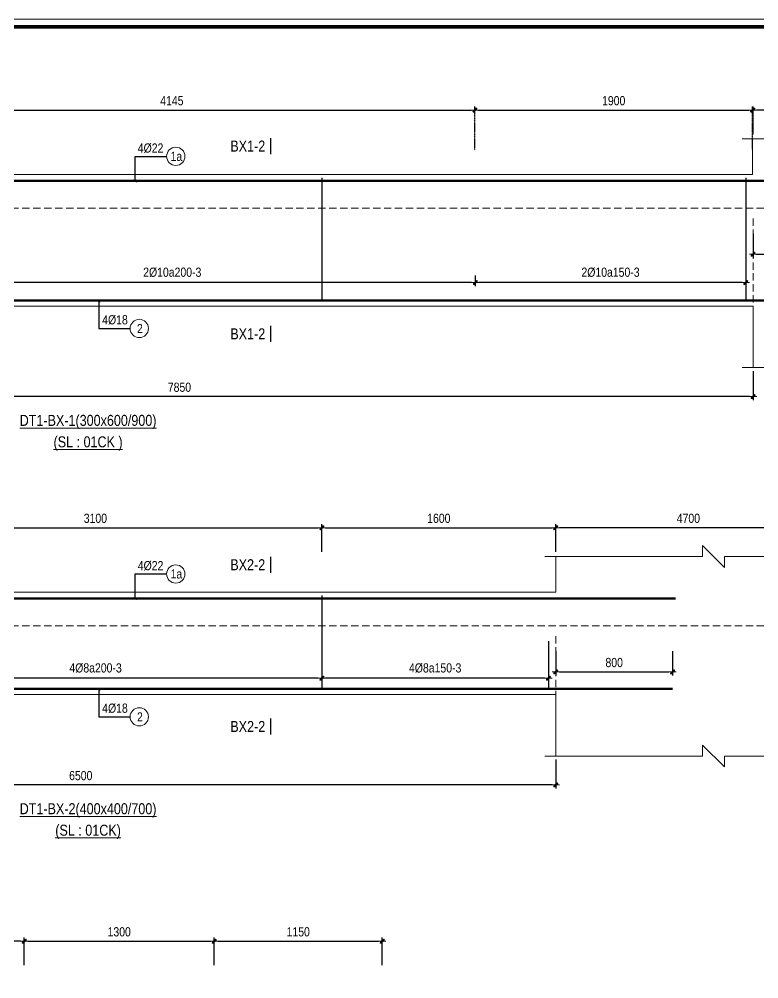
# Model space of a CAD drawing. Header units: millimetres. Extents: x 397144 to 8960116, y 345581 to 674207.
# Drawn here: x 4914333 to 4919394, y 633748 to 640310 of the extents above; entities that cross this region are included whole.
import ezdxf
from ezdxf.enums import TextEntityAlignment as Align

# ---------------------------------------------------------------- set-up
doc = ezdxf.new("R2010")
doc.units = ezdxf.units.MM
doc.header["$PDSIZE"] = -10
doc.linetypes.add('DOT2', pattern=[0.125, 0, -0.125])
doc.linetypes.add('HIDDEN', pattern=[0.375, 0.25, -0.125])
doc.layers.get('0').update_dxf_attribs({"linetype": 'CONTINUOUS'})
doc.layers.get('Defpoints').update_dxf_attribs({"color": 12, "linetype": 'CONTINUOUS'})
for name, color, linetype, lineweight in [('CDAI', 8, 'CONTINUOUS', 30), ('CTHEP', 2, 'CONTINUOUS', 50), ('DBAO', 3, 'CONTINUOUS', 20), ('DGIONG', 4, 'CONTINUOUS', 13), ('KTH', 150, 'CONTINUOUS', 5), ('Net khuat', 8, 'HIDDEN', 13), ('STICK', 1, 'CONTINUOUS', 9), ('TEXT', 7, 'CONTINUOUS', 15)]:
    doc.layers.add(name, color=color, linetype=linetype, lineweight=lineweight)
doc.styles.add('Star-HelCon', font='VHELVCN_0.TTF')
doc.styles.add('TTP-HelCon', font='VHELVCN_0.TTF')
doc.styles.add('VNI-HELVE-CONDENSE', font='VHELVCN_0.TTF')
doc.dimstyles.new('kc-25', dxfattribs={"dimtxt": 62.5, "dimasz": 20, "dimexe": 20, "dimexo": 50, "dimgap": 25, "dimtad": 3, "dimdec": 0, "dimzin": 0, "dimdsep": 46, "dimtxsty": 'VNI-HELVE-CONDENSE', "dimblk": 'DIM', "dimcen": 2.5, "dimclrd": 256, "dimclre": 154, "dimclrt": 7, "dimaunit": 1, "dimadec": 0, "dimazin": 0, "dimtfac": 1, "dimtdec": 0, "dimtix": 1, "dimtmove": 0, "dimatfit": 3, "dimldrblk": 'DOT', "dimfxl": 1, "dimtolj": 1, "dimtzin": 0, "dimarcsym": 0})
doc.dimstyles.new('TTP-25', dxfattribs={"dimscale": 25, "dimtxt": 2.5, "dimasz": 1, "dimexe": 1, "dimexo": 1, "dimgap": 0.09, "dimtad": 0, "dimdec": 4, "dimrnd": 5, "dimzin": 9, "dimdsep": 46, "dimtxsty": 'TTP-HelCon', "dimblk": 'Stick1', "dimcen": 0.09, "dimdle": 1.5, "dimclrd": 256, "dimclre": 256, "dimclrt": 7, "dimadec": 0, "dimazin": 0, "dimtfac": 1, "dimtdec": 4, "dimtmove": 0, "dimatfit": 3, "dimldrblk": '_ArchTick1', "dimfxl": 1, "dimtvp": 1, "dimtolj": 1, "dimtzin": 0, "dimarcsym": 0})

# ---------------------------------------------------------------- blocks, each defined once
blk = doc.blocks.new('DIM')
h = blk.add_hatch(color=1)
h.paths.add_polyline_path([(0.49, 0.29, 1), (0.29, 0.49), (-0.19, 0), (0.19, 0)])
h.paths.add_polyline_path([(0.19, 0), (-0.19, 0), (-0.49, -0.29, 1), (-0.29, -0.49)])
at = {"color": 9}
for p, q in [((-0.19, 0), (-1.5, 0)), ((0.19, 0), (1.5, 0))]:
    blk.add_line(p, q, dxfattribs=at)
at = {"color": 1}
for p, q in [((-0.49, -0.29), (0.29, 0.49)), ((-0.29, -0.49), (0.49, 0.29)), ((-0.19, 0), (0.19, 0))]:
    blk.add_line(p, q, dxfattribs=at)
blk.add_arc((-0.39, -0.39), 0.138, 135, 315, dxfattribs=at)
blk = doc.blocks.new('Stick1')
at = {"layer": 'STICK'}
h = blk.add_hatch(color=256, dxfattribs=at)
edge = h.paths.add_edge_path()
edge.add_line((0.3, 0.5), (-0.5, -0.3))
edge.add_arc((-0.4, -0.4), 0.141, 135, 315)
edge.add_line((-0.3, -0.5), (0.5, 0.3))
edge.add_arc((0.4, 0.4), 0.141, 315, 495)
blk.add_line((1, 0), (-1, 0), dxfattribs=at)
blk.add_lwpolyline([(0.3, 0.5), (-0.5, -0.3, 1), (-0.3, -0.5), (0.5, 0.3, 1), (0.3, 0.5, 1)], format="xyb", dxfattribs=at)
blk = doc.blocks.new('*D386')
at = {"layer": 'Defpoints', "color": 0, "transparency": 16777216}
for p in [(4913306.8, 635877), (4916404.4, 635873), (4913306.8, 635803)]:
    blk.add_point(p, dxfattribs=at)
at = {"layer": 'KTH', "lineweight": -2, "transparency": 16777216}
for p, q in [((4913306.8, 635852), (4913306.8, 635778)), ((4916379.4, 635803), (4913331.8, 635803)), ((4916404.4, 635848), (4916404.4, 635778))]:
    blk.add_line(p, q, dxfattribs=at)
at = {"layer": 'KTH', "lineweight": -2, "transparency": 16777216, "xscale": 25, "yscale": 25, "zscale": 25, "rotation": 180}
blk.add_blockref('Stick1', (4913306.8, 635803), dxfattribs=at)
at = {"layer": 'KTH', "lineweight": -2, "transparency": 16777216, "xscale": 25, "yscale": 25, "zscale": 25}
blk.add_blockref('Stick1', (4916404.4, 635803), dxfattribs=at)
at = {"layer": 'KTH', "color": 7, "transparency": 16777216, "insert": (4914855.6, 635872.9), "char_height": 62.5, "attachment_point": 5, "style": 'TTP-HelCon'}
blk.add_mtext('\\A1;4Þ8a200-3', dxfattribs=at)
blk = doc.blocks.new('_ArchTick1')
at = {"color": 0, "const_width": 3.81}
blk.add_lwpolyline([(-12.7, -12.7), (12.7, 12.7)], dxfattribs=at)
blk = doc.blocks.new('*D389')
at = {"layer": 'Defpoints', "color": 0, "transparency": 16777216}
for p in [(4911504.4, 635271.5), (4918004.4, 635271.5), (4911504.4, 635073.5)]:
    blk.add_point(p, dxfattribs=at)
at = {"layer": 'KTH', "lineweight": -2, "transparency": 16777216}
for p, q in [((4911504.4, 635246.5), (4911504.4, 635048.5)), ((4918004.4, 635246.5), (4918004.4, 635048.5)), ((4917979.4, 635073.5), (4911529.4, 635073.5))]:
    blk.add_line(p, q, dxfattribs=at)
at = {"layer": 'KTH', "lineweight": -2, "transparency": 16777216, "xscale": 25, "yscale": 25, "zscale": 25, "rotation": 180}
blk.add_blockref('Stick1', (4911504.4, 635073.5), dxfattribs=at)
at = {"layer": 'KTH', "lineweight": -2, "transparency": 16777216, "xscale": 25, "yscale": 25, "zscale": 25}
blk.add_blockref('Stick1', (4918004.4, 635073.5), dxfattribs=at)
at = {"layer": 'KTH', "color": 7, "transparency": 16777216, "insert": (4914754.4, 635137.3), "char_height": 62.5, "attachment_point": 5, "style": 'TTP-HelCon'}
blk.add_mtext('\\A1;6500', dxfattribs=at)
blk = doc.blocks.new('*D391')
at = {"layer": 'Defpoints', "color": 0, "transparency": 16777216}
for p in [(4916404.4, 636832.6), (4913304.4, 636643.6), (4916404.4, 636643.6)]:
    blk.add_point(p, dxfattribs=at)
at = {"layer": 'KTH', "lineweight": -2, "transparency": 16777216}
for p, q in [((4913304.4, 636668.6), (4913304.4, 636857.6)), ((4916404.4, 636668.6), (4916404.4, 636857.6)), ((4913329.4, 636832.6), (4916379.4, 636832.6))]:
    blk.add_line(p, q, dxfattribs=at)
at = {"layer": 'KTH', "lineweight": -2, "transparency": 16777216, "xscale": 25, "yscale": 25, "zscale": 25, "rotation": 180}
blk.add_blockref('Stick1', (4913304.4, 636832.6), dxfattribs=at)
at = {"layer": 'KTH', "lineweight": -2, "transparency": 16777216, "xscale": 25, "yscale": 25, "zscale": 25}
blk.add_blockref('Stick1', (4916404.4, 636832.6), dxfattribs=at)
at = {"layer": 'KTH', "color": 7, "transparency": 16777216, "insert": (4914854.4, 636896.5), "char_height": 62.5, "attachment_point": 5, "style": 'TTP-HelCon'}
blk.add_mtext('\\A1;3100', dxfattribs=at)
blk = doc.blocks.new('*D392')
at = {"layer": 'Defpoints', "color": 0, "transparency": 16777216}
for p in [(4918004.4, 636832.6), (4916404.4, 636643.6), (4918004.4, 636643.6)]:
    blk.add_point(p, dxfattribs=at)
at = {"layer": 'KTH', "lineweight": -2, "transparency": 16777216}
for p, q in [((4916404.4, 636668.6), (4916404.4, 636857.6)), ((4918004.4, 636668.6), (4918004.4, 636857.6)), ((4916429.4, 636832.6), (4917979.4, 636832.6))]:
    blk.add_line(p, q, dxfattribs=at)
at = {"layer": 'KTH', "lineweight": -2, "transparency": 16777216, "xscale": 25, "yscale": 25, "zscale": 25, "rotation": 180}
blk.add_blockref('Stick1', (4916404.4, 636832.6), dxfattribs=at)
at = {"layer": 'KTH', "lineweight": -2, "transparency": 16777216, "xscale": 25, "yscale": 25, "zscale": 25}
blk.add_blockref('Stick1', (4918004.4, 636832.6), dxfattribs=at)
at = {"layer": 'KTH', "color": 7, "transparency": 16777216, "insert": (4917204.4, 636896.5), "char_height": 62.5, "attachment_point": 5, "style": 'TTP-HelCon'}
blk.add_mtext('\\A1;1600', dxfattribs=at)
blk = doc.blocks.new('*D393')
at = {"layer": 'Defpoints', "color": 0, "transparency": 16777216}
for p in [(4918004.4, 636832.6), (4918004.4, 636643.6), (4919820, 636643.6)]:
    blk.add_point(p, dxfattribs=at)
at = {"layer": 'KTH', "lineweight": -2, "transparency": 16777216}
for p, q in [((4918004.4, 636668.6), (4918004.4, 636857.6)), ((4919820, 636668.6), (4919820, 636857.6)), ((4919795, 636832.6), (4918029.4, 636832.6))]:
    blk.add_line(p, q, dxfattribs=at)
at = {"layer": 'KTH', "lineweight": -2, "transparency": 16777216, "xscale": 25, "yscale": 25, "zscale": 25, "rotation": 180}
blk.add_blockref('Stick1', (4918004.4, 636832.6), dxfattribs=at)
at = {"layer": 'KTH', "lineweight": -2, "transparency": 16777216, "xscale": 25, "yscale": 25, "zscale": 25}
blk.add_blockref('Stick1', (4919820, 636832.6), dxfattribs=at)
at = {"layer": 'KTH', "color": 7, "transparency": 16777216, "insert": (4918912.2, 636896.5), "char_height": 62.5, "attachment_point": 5, "style": 'TTP-HelCon'}
blk.add_mtext('\\A1;4700', dxfattribs=at)
blk = doc.blocks.new('*D394')
at = {"layer": 'Defpoints', "color": 0, "transparency": 16777216}
for p in [(4916404.4, 635877), (4917954.4, 635873), (4916404.4, 635803)]:
    blk.add_point(p, dxfattribs=at)
at = {"layer": 'KTH', "lineweight": -2, "transparency": 16777216}
for p, q in [((4916404.4, 635852), (4916404.4, 635778)), ((4917929.4, 635803), (4916429.4, 635803)), ((4917954.4, 635848), (4917954.4, 635778))]:
    blk.add_line(p, q, dxfattribs=at)
at = {"layer": 'KTH', "lineweight": -2, "transparency": 16777216, "xscale": 25, "yscale": 25, "zscale": 25, "rotation": 180}
blk.add_blockref('Stick1', (4916404.4, 635803), dxfattribs=at)
at = {"layer": 'KTH', "lineweight": -2, "transparency": 16777216, "xscale": 25, "yscale": 25, "zscale": 25}
blk.add_blockref('Stick1', (4917954.4, 635803), dxfattribs=at)
at = {"layer": 'KTH', "color": 7, "transparency": 16777216, "insert": (4917179.4, 635872.9), "char_height": 62.5, "attachment_point": 5, "style": 'TTP-HelCon'}
blk.add_mtext('\\A1;4Þ8a150-3', dxfattribs=at)
blk = doc.blocks.new('*D395')
at = {"layer": 'Defpoints', "color": 0, "transparency": 16777216}
for p in [(4918004.4, 636012.5), (4918804.4, 636012.5), (4918804.4, 635846.5)]:
    blk.add_point(p, dxfattribs=at)
at = {"layer": 'KTH', "lineweight": -2, "transparency": 16777216}
for p, q in [((4918004.4, 635987.5), (4918004.4, 635821.5)), ((4918804.4, 635987.5), (4918804.4, 635821.5)), ((4918029.4, 635846.5), (4918779.4, 635846.5))]:
    blk.add_line(p, q, dxfattribs=at)
at = {"layer": 'KTH', "lineweight": -2, "transparency": 16777216, "xscale": 25, "yscale": 25, "zscale": 25, "rotation": 180}
blk.add_blockref('Stick1', (4918004.4, 635846.5), dxfattribs=at)
at = {"layer": 'KTH', "lineweight": -2, "transparency": 16777216, "xscale": 25, "yscale": 25, "zscale": 25}
blk.add_blockref('Stick1', (4918804.4, 635846.5), dxfattribs=at)
at = {"layer": 'KTH', "color": 7, "transparency": 16777216, "insert": (4918404.4, 635910.3), "char_height": 62.5, "attachment_point": 5, "style": 'TTP-HelCon'}
blk.add_mtext('\\A1;800', dxfattribs=at)
blk = doc.blocks.new('*D404')
at = {"layer": 'Defpoints', "color": 0, "transparency": 16777216}
for p in [(4910967.4, 634005.1), (4910967.4, 633816.1), (4914367.4, 633816.1)]:
    blk.add_point(p, dxfattribs=at)
at = {"layer": 'KTH', "lineweight": -2, "transparency": 16777216}
for p, q in [((4910967.4, 633841.1), (4910967.4, 634030.1)), ((4914342.4, 634005.1), (4910992.4, 634005.1)), ((4914367.4, 633841.1), (4914367.4, 634030.1))]:
    blk.add_line(p, q, dxfattribs=at)
at = {"layer": 'KTH', "lineweight": -2, "transparency": 16777216, "xscale": 25, "yscale": 25, "zscale": 25, "rotation": 180}
blk.add_blockref('Stick1', (4910967.4, 634005.1), dxfattribs=at)
at = {"layer": 'KTH', "lineweight": -2, "transparency": 16777216, "xscale": 25, "yscale": 25, "zscale": 25}
blk.add_blockref('Stick1', (4914367.4, 634005.1), dxfattribs=at)
at = {"layer": 'KTH', "color": 7, "transparency": 16777216, "insert": (4912667.4, 634068.9), "char_height": 62.5, "attachment_point": 5, "style": 'TTP-HelCon'}
blk.add_mtext('\\A1;3400', dxfattribs=at)
blk = doc.blocks.new('*D406')
at = {"layer": 'Defpoints', "color": 0, "transparency": 16777216}
for p in [(4915667.4, 634005.1), (4914367.4, 633816.1), (4915667.4, 633816.1)]:
    blk.add_point(p, dxfattribs=at)
at = {"layer": 'KTH', "lineweight": -2, "transparency": 16777216}
for p, q in [((4914367.4, 633841.1), (4914367.4, 634030.1)), ((4914392.4, 634005.1), (4915642.4, 634005.1)), ((4915667.4, 633841.1), (4915667.4, 634030.1))]:
    blk.add_line(p, q, dxfattribs=at)
at = {"layer": 'KTH', "lineweight": -2, "transparency": 16777216, "xscale": 25, "yscale": 25, "zscale": 25, "rotation": 180}
blk.add_blockref('Stick1', (4914367.4, 634005.1), dxfattribs=at)
at = {"layer": 'KTH', "lineweight": -2, "transparency": 16777216, "xscale": 25, "yscale": 25, "zscale": 25}
blk.add_blockref('Stick1', (4915667.4, 634005.1), dxfattribs=at)
at = {"layer": 'KTH', "color": 7, "transparency": 16777216, "insert": (4915017.4, 634068.9), "char_height": 62.5, "attachment_point": 5, "style": 'TTP-HelCon'}
blk.add_mtext('\\A1;1300', dxfattribs=at)
blk = doc.blocks.new('*D407')
at = {"layer": 'Defpoints', "color": 0, "transparency": 16777216}
for p in [(4916817.4, 634005.1), (4915667.4, 633816.1), (4916817.4, 633816.1)]:
    blk.add_point(p, dxfattribs=at)
at = {"layer": 'KTH', "lineweight": -2, "transparency": 16777216}
for p, q in [((4915667.4, 633841.1), (4915667.4, 634030.1)), ((4915692.4, 634005.1), (4916792.4, 634005.1)), ((4916817.4, 633841.1), (4916817.4, 634030.1))]:
    blk.add_line(p, q, dxfattribs=at)
at = {"layer": 'KTH', "lineweight": -2, "transparency": 16777216, "xscale": 25, "yscale": 25, "zscale": 25, "rotation": 180}
blk.add_blockref('Stick1', (4915667.4, 634005.1), dxfattribs=at)
at = {"layer": 'KTH', "lineweight": -2, "transparency": 16777216, "xscale": 25, "yscale": 25, "zscale": 25}
blk.add_blockref('Stick1', (4916817.4, 634005.1), dxfattribs=at)
at = {"layer": 'KTH', "color": 7, "transparency": 16777216, "insert": (4916242.4, 634068.9), "char_height": 62.5, "attachment_point": 5, "style": 'TTP-HelCon'}
blk.add_mtext('\\A1;1150', dxfattribs=at)
blk = doc.blocks.new('CHG_XX_Khung ten')
blk.add_lwpolyline([(15, 579), (826, 579), (826, 15), (15, 15)], close=True)
at = {"color": 4, "linetype": 'Continuous', "const_width": 1}
blk.add_lwpolyline([(17, 577), (824, 577), (824, 17), (17, 17)], close=True, dxfattribs=at)
blk = doc.blocks.new('*D2270')
at = {"layer": 'Defpoints', "color": 0, "transparency": 16777216}
for p in [(4913306.8, 638582.6), (4917454.2, 638582.6), (4913306.8, 638508.6)]:
    blk.add_point(p, dxfattribs=at)
at = {"layer": 'KTH', "lineweight": -2, "transparency": 16777216}
for p, q in [((4913306.8, 638557.6), (4913306.8, 638483.6)), ((4917429.2, 638508.6), (4913331.8, 638508.6)), ((4917454.2, 638557.6), (4917454.2, 638483.6))]:
    blk.add_line(p, q, dxfattribs=at)
at = {"layer": 'KTH', "lineweight": -2, "transparency": 16777216, "xscale": 25, "yscale": 25, "zscale": 25, "rotation": 180}
blk.add_blockref('Stick1', (4913306.8, 638508.6), dxfattribs=at)
at = {"layer": 'KTH', "lineweight": -2, "transparency": 16777216, "xscale": 25, "yscale": 25, "zscale": 25}
blk.add_blockref('Stick1', (4917454.2, 638508.6), dxfattribs=at)
at = {"layer": 'KTH', "color": 7, "transparency": 16777216, "insert": (4915380.5, 638578.5), "char_height": 62.5, "attachment_point": 5, "style": 'TTP-HelCon'}
blk.add_mtext('\\A1;\\A1;2Þ10a200-3', dxfattribs=at)
blk = doc.blocks.new('*D2272')
at = {"layer": 'Defpoints', "color": 0, "transparency": 16777216}
for p in [(4911504.4, 637926.8), (4919355.3, 637926.8), (4911504.4, 637728.9)]:
    blk.add_point(p, dxfattribs=at)
at = {"layer": 'KTH', "lineweight": -2, "transparency": 16777216}
for p, q in [((4911504.4, 637901.8), (4911504.4, 637703.9)), ((4919355.3, 637901.8), (4919355.3, 637703.9)), ((4919330.3, 637728.9), (4911529.4, 637728.9))]:
    blk.add_line(p, q, dxfattribs=at)
at = {"layer": 'KTH', "lineweight": -2, "transparency": 16777216, "xscale": 25, "yscale": 25, "zscale": 25, "rotation": 180}
blk.add_blockref('Stick1', (4911504.4, 637728.9), dxfattribs=at)
at = {"layer": 'KTH', "lineweight": -2, "transparency": 16777216, "xscale": 25, "yscale": 25, "zscale": 25}
blk.add_blockref('Stick1', (4919355.3, 637728.9), dxfattribs=at)
at = {"layer": 'KTH', "color": 7, "transparency": 16777216, "insert": (4915429.8, 637792.7), "char_height": 62.5, "attachment_point": 5, "style": 'TTP-HelCon'}
blk.add_mtext('\\A1;7850', dxfattribs=at)
blk = doc.blocks.new('*D2274')
at = {"layer": 'Defpoints', "color": 0, "transparency": 16777216}
for p in [(4919354.4, 639688), (4919354.4, 639499), (4921170, 639499)]:
    blk.add_point(p, dxfattribs=at)
at = {"layer": 'KTH', "lineweight": -2, "transparency": 16777216}
for p, q in [((4919354.4, 639524), (4919354.4, 639713)), ((4921145, 639688), (4919379.4, 639688)), ((4921170, 639524), (4921170, 639713))]:
    blk.add_line(p, q, dxfattribs=at)
at = {"layer": 'KTH', "lineweight": -2, "transparency": 16777216, "xscale": 25, "yscale": 25, "zscale": 25, "rotation": 180}
blk.add_blockref('Stick1', (4919354.4, 639688), dxfattribs=at)
at = {"layer": 'KTH', "lineweight": -2, "transparency": 16777216, "xscale": 25, "yscale": 25, "zscale": 25}
blk.add_blockref('Stick1', (4921170, 639688), dxfattribs=at)
at = {"layer": 'KTH', "color": 7, "transparency": 16777216, "insert": (4920262.2, 639751.8), "char_height": 62.5, "attachment_point": 5, "style": 'TTP-HelCon'}
blk.add_mtext('\\A1;2550', dxfattribs=at)
blk = doc.blocks.new('*D2275')
at = {"layer": 'Defpoints', "color": 0, "transparency": 16777216}
for p in [(4919304.4, 638635.3), (4917454.2, 638582.6), (4917454.2, 638508.6)]:
    blk.add_point(p, dxfattribs=at)
at = {"layer": 'KTH', "lineweight": -2, "transparency": 16777216}
for p, q in [((4919304.4, 638610.3), (4919304.4, 638483.6)), ((4917454.2, 638557.6), (4917454.2, 638483.6)), ((4919279.4, 638508.6), (4917479.2, 638508.6))]:
    blk.add_line(p, q, dxfattribs=at)
at = {"layer": 'KTH', "lineweight": -2, "transparency": 16777216, "xscale": 25, "yscale": 25, "zscale": 25, "rotation": 180}
blk.add_blockref('Stick1', (4917454.2, 638508.6), dxfattribs=at)
at = {"layer": 'KTH', "lineweight": -2, "transparency": 16777216, "xscale": 25, "yscale": 25, "zscale": 25}
blk.add_blockref('Stick1', (4919304.4, 638508.6), dxfattribs=at)
at = {"layer": 'KTH', "color": 7, "transparency": 16777216, "insert": (4918379.3, 638578.5), "char_height": 62.5, "attachment_point": 5, "style": 'TTP-HelCon'}
blk.add_mtext('\\A1;\\A1;2Þ10a150-3', dxfattribs=at)
blk = doc.blocks.new('*D2276')
at = {"layer": 'Defpoints', "color": 0, "transparency": 16777216}
for p in [(4919354.4, 638867.8), (4920154.4, 638867.8), (4920154.4, 638701.9)]:
    blk.add_point(p, dxfattribs=at)
at = {"layer": 'KTH', "lineweight": -2, "transparency": 16777216}
for p, q in [((4919354.4, 638842.8), (4919354.4, 638676.9)), ((4920154.4, 638842.8), (4920154.4, 638676.9)), ((4919379.4, 638701.9), (4920129.4, 638701.9))]:
    blk.add_line(p, q, dxfattribs=at)
at = {"layer": 'KTH', "lineweight": -2, "transparency": 16777216, "xscale": 25, "yscale": 25, "zscale": 25, "rotation": 180}
blk.add_blockref('Stick1', (4919354.4, 638701.9), dxfattribs=at)
at = {"layer": 'KTH', "lineweight": -2, "transparency": 16777216, "xscale": 25, "yscale": 25, "zscale": 25}
blk.add_blockref('Stick1', (4920154.4, 638701.9), dxfattribs=at)
at = {"layer": 'KTH', "color": 7, "transparency": 16777216, "insert": (4919754.4, 638765.7), "char_height": 62.5, "attachment_point": 5, "style": 'TTP-HelCon'}
blk.add_mtext('\\A1;800', dxfattribs=at)
blk = doc.blocks.new('MC')
at = {"layer": 'CTHEP', "const_width": 10}
blk.add_lwpolyline([(0, 150), (0, 0)], dxfattribs=at)
at = {"layer": 'TEXT', "style": 'TTP-HelCon'}
blk.add_attdef('A', text='', height=100, dxfattribs=at).set_placement((-50, 25.5), align=Align.RIGHT)
blk = doc.blocks.new('*D2284')
at = {"layer": 'Defpoints', "color": 0, "ltscale": 0.8, "transparency": 16777216}
for p in [(4917451.2, 639688), (4913304.4, 639378.8), (4917451.2, 639388)]:
    blk.add_point(p, dxfattribs=at)
at = {"layer": 'KTH', "linetype": 'DOT2', "lineweight": -2, "ltscale": 0.8, "transparency": 16777216}
for p, q in [((4913304.4, 639403.8), (4913304.4, 639713)), ((4917451.2, 639413), (4917451.2, 639713))]:
    blk.add_line(p, q, dxfattribs=at)
at = {"layer": 'KTH', "lineweight": -2, "ltscale": 0.8, "transparency": 16777216}
blk.add_line((4913329.4, 639688), (4917426.2, 639688), dxfattribs=at)
at = {"layer": 'KTH', "lineweight": -2, "ltscale": 0.8, "transparency": 16777216, "xscale": 25, "yscale": 25, "zscale": 25, "rotation": 180}
blk.add_blockref('Stick1', (4913304.4, 639688), dxfattribs=at)
at = {"layer": 'KTH', "lineweight": -2, "ltscale": 0.8, "transparency": 16777216, "xscale": 25, "yscale": 25, "zscale": 25}
blk.add_blockref('Stick1', (4917451.2, 639688), dxfattribs=at)
at = {"layer": 'KTH', "color": 7, "ltscale": 0.8, "transparency": 16777216, "insert": (4915377.8, 639751.8), "char_height": 62.5, "attachment_point": 5, "style": 'TTP-HelCon'}
blk.add_mtext('\\A1;4145', dxfattribs=at)
blk = doc.blocks.new('*D2285')
at = {"layer": 'Defpoints', "color": 0, "ltscale": 0.8, "transparency": 16777216}
for p in [(4919351.2, 639688), (4917451.2, 639388), (4919351.2, 639388)]:
    blk.add_point(p, dxfattribs=at)
at = {"layer": 'KTH', "linetype": 'DOT2', "lineweight": -2, "ltscale": 0.8, "transparency": 16777216}
for p, q in [((4917451.2, 639413), (4917451.2, 639713)), ((4919351.2, 639413), (4919351.2, 639713))]:
    blk.add_line(p, q, dxfattribs=at)
at = {"layer": 'KTH', "lineweight": -2, "ltscale": 0.8, "transparency": 16777216}
blk.add_line((4917476.2, 639688), (4919326.2, 639688), dxfattribs=at)
at = {"layer": 'KTH', "lineweight": -2, "ltscale": 0.8, "transparency": 16777216, "xscale": 25, "yscale": 25, "zscale": 25, "rotation": 180}
blk.add_blockref('Stick1', (4917451.2, 639688), dxfattribs=at)
at = {"layer": 'KTH', "lineweight": -2, "ltscale": 0.8, "transparency": 16777216, "xscale": 25, "yscale": 25, "zscale": 25}
blk.add_blockref('Stick1', (4919351.2, 639688), dxfattribs=at)
at = {"layer": 'KTH', "color": 7, "ltscale": 0.8, "transparency": 16777216, "insert": (4918401.2, 639751.8), "char_height": 62.5, "attachment_point": 5, "style": 'TTP-HelCon'}
blk.add_mtext('\\A1;1900', dxfattribs=at)

msp = doc.modelspace()

# ---------------------------------------------------------------- linework, layer by layer
at = {"layer": 'CDAI', "ltscale": 52.5}
for p, q in [((4916404.38228, 636369.84126), (4916404.38228, 635726.47846)), ((4917954.38228, 636056.47846), (4917954.38228, 635726.47846))]:
    msp.add_line(p, q, dxfattribs=at)
at = {"layer": 'CTHEP'}
msp.add_lwpolyline([(4911379.38228, 635987.69918), (4911379.38228, 635730.47846), (4918804.38228, 635730.47846)], dxfattribs=at)
at = {"layer": 'DBAO'}
for points in [[(4911604.38228, 636091.47846), (4913304.38228, 636091.47846), (4913304.38228, 636391.47846), (4918004.38228, 636391.47846), (4918004.38228, 636636.03806)], [(4911604.38228, 635271.47846), (4911604.38228, 635691.47846), (4918004.38228, 635691.47846), (4918004.38228, 635271.47846)]]:
    msp.add_lwpolyline(points, dxfattribs=at)
at = {"layer": 'DGIONG'}
for points in [[(4917929.38228, 636636.03806), (4919009.84526, 636636.03806), (4919009.84526, 636711.03806), (4919159.84526, 636561.03806), (4919159.84526, 636636.03806), (4919895.01342, 636636.03806)], [(4917929.38228, 635271.47846), (4919009.84526, 635271.47846), (4919009.84526, 635346.47846), (4919159.84526, 635196.47846), (4919159.84526, 635271.47846), (4919895.01342, 635271.47846)]]:
    msp.add_lwpolyline(points, dxfattribs=at)
msp.add_circle((4915154.74691, 635539.4342), 62.5, dxfattribs=at)
at = {"layer": 'Net khuat', "ltscale": 200}
msp.add_line((4918004.38228, 636091.47846), (4918004.38228, 635691.47846), dxfattribs=at)

# ---------------------------------------------------------------- texts
at = {"layer": 'TEXT', "style": 'TTP-HelCon'}
msp.add_text('4Þ18', height=62.5, dxfattribs=at).set_placement((4914900.93904, 635567.33126))
at = {"layer": 'TEXT', "style": 'Star-HelCon'}
msp.add_text('2', height=62.5, dxfattribs=at).set_placement((4915158.91357, 635539.4342), align=Align.MIDDLE)
at = {"layer": 'TEXT', "style": 'TTP-HelCon'}
for s, p in [('%%UDT1-BX-2(400x400/700)', (4914804.38228, 634873.50059)), ('%%U(SL : 01CK)', (4914804.38228, 634726.60599))]:
    msp.add_text(s, height=75, dxfattribs=at).set_placement(p, align=Align.CENTER)

# ---------------------------------------------------------------- dimensions: what is measured, and where the dimension line sits
at = {"layer": 'KTH'}
for base, p1, p2, picture, middle in [((4916404.38228, 636832.64343), (4913304.38228, 636643.64343), (4916404.38228, 636643.64343), '*D391', (4914854.38228, 636896.47676)), ((4918004.38228, 636832.64343), (4916404.38228, 636643.64343), (4918004.38228, 636643.64343), '*D392', (4917204.38228, 636896.47676)), ((4915667.40656, 634005.10776), (4914367.40655, 633816.10776), (4915667.40656, 633816.10776), '*D406', (4915017.40655, 634068.94109)), ((4916817.40656, 634005.10776), (4915667.40656, 633816.10776), (4916817.40656, 633816.10776), '*D407', (4916242.40656, 634068.94109))]:
    dim = msp.add_linear_dim(base=base, p1=p1, p2=p2, angle=180, dimstyle='TTP-25', override={"dimtmove": 1}, dxfattribs=at)
    dim.commit()
    dim.dimension.update_dxf_attribs({"geometry": picture, "text_midpoint": middle})
dim = msp.add_linear_dim(base=(4918004.38228, 636832.64343), p1=(4919820.01342, 636643.64343), p2=(4918004.38228, 636643.64343), text='4700', dimstyle='TTP-25', override={"dimtmove": 1}, dxfattribs=at)
dim.commit()
dim.dimension.update_dxf_attribs({"geometry": '*D393', "text_midpoint": (4918912.19785, 636896.47676)})
dim = msp.add_linear_dim(base=(4918804.38228, 635846.49514), p1=(4918004.38228, 636012.47846), p2=(4918804.38228, 636012.47846), angle=180, dimstyle='TTP-25', dxfattribs=at)
dim.commit()
dim.dimension.update_dxf_attribs({"geometry": '*D395', "text_midpoint": (4918404.38228, 635910.32847)})
for base, p1, p2, text, picture, middle in [((4913306.82543, 635803.02827), (4916404.38228, 635873.04145), (4913306.82543, 635877.02828), '4Þ8a200-3', '*D386', (4914855.60385, 635872.94494)), ((4916404.38228, 635803.02827), (4917954.38228, 635873.04145), (4916404.38228, 635877.02828), '4Þ8a150-3', '*D394', (4917179.38228, 635872.94494))]:
    dim = msp.add_linear_dim(base=base, p1=p1, p2=p2, angle=180, text=text, dimstyle='TTP-25', override={"dimtmove": 1}, dxfattribs=at)
    dim.commit()
    dim.dimension.update_dxf_attribs({"geometry": picture, "text_midpoint": middle})
for base, p1, p2, picture, middle in [((4911504.38228, 635073.50059), (4918004.38228, 635271.47846), (4911504.38228, 635271.47846), '*D389', (4914754.38228, 635137.33392)), ((4910967.40656, 634005.10776), (4914367.40655, 633816.10776), (4910967.40656, 633816.10776), '*D404', (4912667.40655, 634068.94109))]:
    dim = msp.add_linear_dim(base=base, p1=p1, p2=p2, dimstyle='TTP-25', override={"dimtmove": 1}, dxfattribs=at)
    dim.commit()
    dim.dimension.update_dxf_attribs({"geometry": picture, "text_midpoint": middle})

# ---------------------------------------------------------------- leaders
at = {"layer": 'DGIONG'}
msp.add_leader([(4914877.92727, 635726.47846), (4914877.92701, 635539.4342), (4915092.24691, 635539.4342)], dimstyle='kc-25', override={"dimtad": 0, "dimldrblk": 'ArchTick', "dimfxl": 100, "dimarcsym": 1}, dxfattribs=at)

# ---------------------------------------------------------------- next in the draw order: block references
at = {"layer": 'KTH', "ltscale": 0.8, "xscale": 25.92478421702978, "yscale": 25.92478421702978, "zscale": 25.92478421702978}
msp.add_blockref('CHG_XX_Khung ten', (4910047.85616, 625299.06132), dxfattribs=at)

# ---------------------------------------------------------------- next in the draw order: linework, layer by layer
at = {"layer": 'CDAI', "ltscale": 52.5}
for p, q in [((4916404.38228, 639225.20795), (4916404.38228, 638381.84516)), ((4919304.38228, 639225.14888), (4919304.38228, 638381.84516))]:
    msp.add_line(p, q, dxfattribs=at)
at = {"layer": 'CTHEP'}
for points in [[(4913333.27298, 638411.04834), (4913333.27298, 638411.04834), (4913333.27298, 639203.7545), (4920171.1318, 639203.7545)], [(4911379.38228, 638843.06588), (4911379.38228, 638385.84516), (4920155.2897, 638385.84516)], [(4913333.27298, 635755.68164), (4913333.27298, 635755.68164), (4913333.27298, 636348.3878), (4918824.32076, 636348.3878)]]:
    msp.add_lwpolyline(points, dxfattribs=at)
at = {"layer": 'DBAO'}
for points in [[(4911604.38228, 638946.84516), (4913304.38228, 638946.84516), (4913304.38228, 639246.84516), (4919351.19332, 639246.84516), (4919351.19332, 639491.40475)], [(4911604.38228, 637926.84516), (4911604.38228, 638346.84516), (4919355.2897, 638346.84516), (4919355.2897, 637926.84516)]]:
    msp.add_lwpolyline(points, dxfattribs=at)
at = {"layer": 'DGIONG'}
for points in [[(4919279.38228, 639491.40475), (4920359.84526, 639491.40475), (4920359.84526, 639566.40475), (4920509.84526, 639416.40475), (4920509.84526, 639491.40475), (4921245.01342, 639491.40475)], [(4919279.38228, 637926.84516), (4920359.84526, 637926.84516), (4920359.84526, 638001.84516), (4920509.84526, 637851.84516), (4920509.84526, 637926.84516), (4921245.01342, 637926.84516)]]:
    msp.add_lwpolyline(points, dxfattribs=at)
for centre in [(4915404.59617, 639371.61505), (4915154.74691, 638194.8009), (4915404.59617, 636516.24836)]:
    msp.add_circle(centre, 62.5, dxfattribs=at)
at = {"layer": 'Net khuat', "ltscale": 200}
for p, q in [((4913604.38228, 639016.84516), (4921170.01342, 639016.84516)), ((4919354.38228, 638946.84516), (4919354.38228, 638346.84516)), ((4913604.38228, 636161.47846), (4919820.01342, 636161.47846))]:
    msp.add_line(p, q, dxfattribs=at)

# ---------------------------------------------------------------- next in the draw order: block references
at = {"xscale": 0.75, "yscale": 0.75, "zscale": 0.75}
for p, values in [((4916053.94715, 639385.24263), {'A': 'BX1-2'}), ((4916053.94715, 638101.41707), {'A': 'BX1-2'}), ((4916053.94715, 636522.66929), {'A': 'BX2-2'}), ((4916053.94715, 635416.54361), {'A': 'BX2-2'})]:
    msp.add_blockref('MC', p, dxfattribs=at).add_auto_attribs(values)

# ---------------------------------------------------------------- next in the draw order: texts
at = {"layer": 'TEXT', "style": 'TTP-HelCon'}
for s, p in [('4Þ22', (4915144.47228, 639397.468)), ('4Þ18', (4914900.93904, 638222.69795)), ('4Þ22', (4915144.47228, 636542.1013))]:
    msp.add_text(s, height=62.5, dxfattribs=at).set_placement(p)
at = {"layer": 'TEXT', "style": 'Star-HelCon'}
for s, p in [('1a', (4915408.76283, 639371.61505)), ('2', (4915158.91357, 638194.8009)), ('1a', (4915408.76283, 636516.24836))]:
    msp.add_text(s, height=62.5, dxfattribs=at).set_placement(p, align=Align.MIDDLE)
at = {"layer": 'TEXT', "style": 'TTP-HelCon'}
for s, p in [('%%UDT1-BX-1(300x600/900)', (4914804.38228, 637528.86729)), ('%%U(SL : 01CK )', (4914804.38228, 637381.97269))]:
    msp.add_text(s, height=75, dxfattribs=at).set_placement(p, align=Align.CENTER)

# ---------------------------------------------------------------- next in the draw order: dimensions: what is measured, and where the dimension line sits
at = {"layer": 'KTH', "ltscale": 0.8}
for base, p1, p2, picture, middle in [((4917451.19332, 639688.01012), (4913304.38228, 639378.75935), (4917451.19332, 639388.01012), '*D2284', (4915377.7878, 639751.84346)), ((4919351.19332, 639688.01012), (4917451.19332, 639388.01012), (4919351.19332, 639388.01012), '*D2285', (4918401.19332, 639751.84346))]:
    dim = msp.add_linear_dim(base=base, p1=p1, p2=p2, dimstyle='TTP-25', dxfattribs=at)
    dim.commit()
    dim.dimension.update_dxf_attribs({"geometry": picture, "text_midpoint": middle})
at = {"layer": 'KTH'}
dim = msp.add_linear_dim(base=(4919354.38228, 639688.01012), p1=(4921170.01342, 639499.01012), p2=(4919354.38228, 639499.01012), text='2550', dimstyle='TTP-25', override={"dimtmove": 1}, dxfattribs=at)
dim.commit()
dim.dimension.update_dxf_attribs({"geometry": '*D2274', "text_midpoint": (4920262.19785, 639751.84346)})
dim = msp.add_linear_dim(base=(4920154.38228, 638701.86183), p1=(4919354.38228, 638867.84516), p2=(4920154.38228, 638867.84516), angle=180, dimstyle='TTP-25', dxfattribs=at)
dim.commit()
dim.dimension.update_dxf_attribs({"geometry": '*D2276', "text_midpoint": (4919754.38228, 638765.69517)})
for base, p1, p2, text, picture, middle in [((4917454.15296, 638508.56176), (4919304.38228, 638635.31326), (4917454.15296, 638582.56177), '\\A1;2Þ10a150-3', '*D2275', (4918379.26762, 638578.47843)), ((4913306.82543, 638508.56176), (4917454.15296, 638582.56177), (4913306.82543, 638582.56177), '\\A1;2Þ10a200-3', '*D2270', (4915380.48919, 638578.47843))]:
    dim = msp.add_linear_dim(base=base, p1=p1, p2=p2, angle=180, text=text, dimstyle='TTP-25', override={"dimtmove": 1}, dxfattribs=at)
    dim.commit()
    dim.dimension.update_dxf_attribs({"geometry": picture, "text_midpoint": middle})
dim = msp.add_linear_dim(base=(4911504.38228, 637728.86729), p1=(4919355.2897, 637926.84516), p2=(4911504.38228, 637926.84516), dimstyle='TTP-25', override={"dimtmove": 1}, dxfattribs=at)
dim.commit()
dim.dimension.update_dxf_attribs({"geometry": '*D2272', "text_midpoint": (4915429.83599, 637792.70062)})

# ---------------------------------------------------------------- next in the draw order: leaders
at = {"layer": 'DGIONG'}
for points in [[(4915125.96051, 639203.10594), (4915125.96025, 639371.61505), (4915342.09617, 639371.61505)], [(4914877.92727, 638381.84516), (4914877.92701, 638194.8009), (4915092.24691, 638194.8009)], [(4915125.96051, 636347.73925), (4915125.96025, 636516.24836), (4915342.09617, 636516.24836)]]:
    msp.add_leader(points, dimstyle='kc-25', override={"dimtad": 0, "dimldrblk": 'ArchTick', "dimfxl": 100, "dimarcsym": 1}, dxfattribs=at)

doc.saveas('drawing.dxf')
